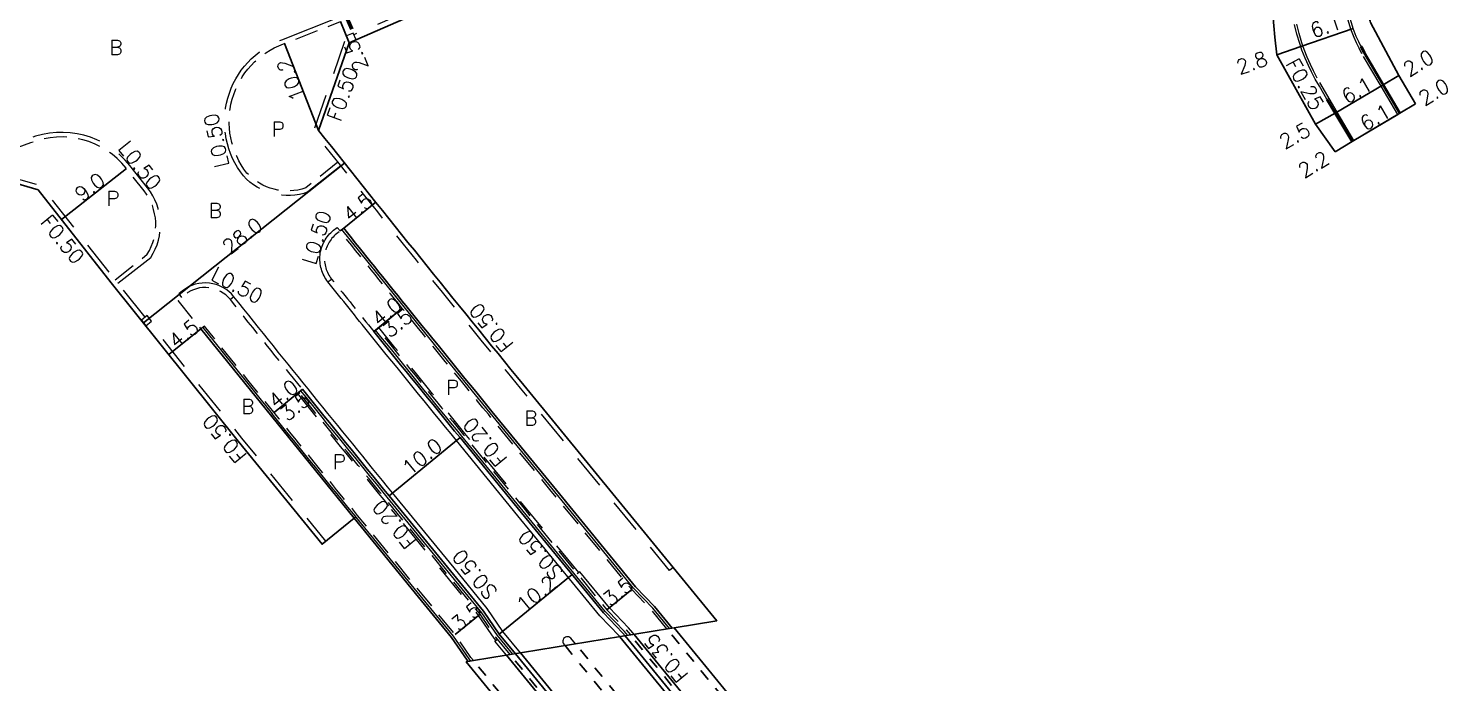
# Model space of a CAD drawing. Header units: metres. Extents: x -3200 to -2400, y -109800 to -109200.
# Drawn here: x -2978 to -2823.3, y -109579.7 to -109508.5 of the extents above; entities that cross this region are included whole.
import ezdxf

# ---------------------------------------------------------------- set-up
doc = ezdxf.new("R2010")
doc.units = ezdxf.units.M
doc.header["$LTSCALE"] = 2.5
for name, pattern in [('2213000', [1.5, 1, -0.5]), ('2227000', [2.5, 2, -0.5]), ('2232000', [2.5, 1.5, -1]), ('2233000', [4, 3, -1]), ('6301000', [1, 0.5, -0.5])]:
    doc.linetypes.add(name, pattern=pattern)
for name, color, linetype, lineweight in [('2101000', 177, 'Continuous', 30), ('2101001', 1, 'Continuous', 30), ('2102000', 191, 'Continuous', 30), ('2213000', 6, '2213000', 9), ('2213001', 209, '6301000', 30), ('2226001', 44, '6301000', 30), ('2227000', 3, '2227000', 50), ('2232000', 4, '2232000', 9), ('2232001', 4, '6301000', 30), ('2233000', 62, '2233000', 9), ('2233301', 63, '6301000', 30), ('6132000', 1, '6132000', 9), ('9201100', 215, 'Continuous', 30), ('9202200', 155, '6301000', 60), ('9203500', 155, 'Continuous', 30), ('9304120', 34, 'Continuous', 30)]:
    doc.layers.add(name, color=color, linetype=linetype, lineweight=lineweight)
for name, color, linetype in [('2226000', 44, '6132000'), ('2233300', 63, '2233000'), ('2235000', 7, 'Continuous'), ('6131000', 26, '613227'), ('9201500', 222, 'Continuous'), ('9202100', 82, 'Continuous')]:
    doc.layers.add(name, color=color, linetype=linetype)
doc.styles.add('Dm_Anotation', font='txt.shx', dxfattribs={"bigfont": 'pscdm.shx'})
doc.linetypes.add('6132000', pattern='A,1e-07,[100,DM.shx,S=0.25,R=0,X=0,Y=0],0.05,[100,DM.shx,S=0.2,R=0,X=0,Y=0],0.05,[100,DM.shx,S=0.15,R=0,X=0,Y=0],0.05,[100,DM.shx,S=0.1,R=0,X=0,Y=0],0.05,[100,DM.shx,S=0.05,R=0,X=0,Y=0],4.8', length=5)
doc.linetypes.add('613227', pattern='A,3.5,[1,dmdr.shx,S=0.15,R=0,X=0,Y=0],0,[1,dmdr.shx,S=0.075,R=0,X=0,Y=0],1.5', length=5)

msp = doc.modelspace()

# ---------------------------------------------------------------- linework, layer by layer
at = {"layer": '2101000'}
for points in [[(-2835.62, -109521.92), (-2837.75, -109518.92), (-2841.96, -109511.37), (-2842.17, -109509.45), (-2842.29, -109508.21), (-2842.37, -109507.35), (-2842.46, -109506.39), (-2842.53, -109505.24), (-2842.62, -109502.66), (-2842.66, -109501.33), (-2842.64, -109500.36), (-2842.6, -109499.5), (-2842.53, -109498.54), (-2842.41, -109497.58), (-2842.34, -109497.08), (-2842.15, -109496.12), (-2841.91, -109495.17), (-2841.68, -109494.34), (-2841.45, -109493.62), (-2841.35, -109493.29), (-2840.66, -109491.43), (-2839.75, -109487.9)], [(-2826.83, -109516.7), (-2828.66, -109513.62), (-2831.75, -109507.83), (-2831.8, -109507.68), (-2832, -109507), (-2832.17, -109506.31), (-2832.32, -109505.6), (-2832.44, -109504.87), (-2832.5, -109504.4), (-2832.57, -109502.32), (-2832.61, -109501.28), (-2832.59, -109500.7), (-2832.57, -109500.09), (-2832.52, -109499.52), (-2832.46, -109498.95), (-2832.44, -109498.82), (-2832.33, -109498.29), (-2832.2, -109497.76), (-2832.04, -109497.2), (-2831.86, -109496.63), (-2831.85, -109496.59), (-2831.25, -109494.98)]]:
    msp.add_lwpolyline(points, dxfattribs=at)
at = {"layer": '2101000', "color": 244, "flags": 128}
for points in [[(-2907.98, -109493.84), (-2907.62, -109494.63), (-2927.96, -109503.48), (-2932.61, -109505.51), (-2943.04, -109510.04)], [(-2930.07, -109577.45), (-2930.19, -109577.3), (-2931.9, -109574.82), (-2935.49, -109570.42), (-2942.52, -109561.84), (-2946, -109564.68), (-2955.15, -109553.44), (-2968.97, -109536.18), (-2976.96, -109526.05), (-2981.91, -109524.63), (-2986.38, -109526.29), (-2997.6, -109530.44), (-3018.13, -109535.96), (-3026.94, -109538.5)]]:
    msp.add_lwpolyline(points, dxfattribs=at)
for points in [[(-2907.62, -109573.77), (-2903, -109573.01), (-2924.01, -109547.36, -0.003738), (-2946.38, -109519.6), (-2943.04, -109510.04)], [(-2912.98, -109574.65), (-2913.25, -109574.31), (-2915.34, -109572.15), (-2924.27, -109561.24), (-2930.97, -109553.06, -0.001555), (-2940.37, -109541.5)], [(-2924.94, -109576.61), (-2926.69, -109574.46), (-2928.4, -109571.98), (-2932.01, -109567.57), (-2938.71, -109559.39, -0.001555), (-2948.15, -109547.79, 0.41397)]]:
    msp.add_lwpolyline(points, format="xyb", dxfattribs=at)
at = {"layer": '2101001'}
msp.add_lwpolyline([(-2835.62, -109521.92), (-2833.76, -109520.81), (-2833.55, -109520.69), (-2828.77, -109517.85), (-2828.55, -109517.72), (-2826.83, -109516.7)], dxfattribs=at)
at = {"layer": '2101001', "flags": 128}
for points in [[(-2883.15, -109611.1), (-2912.98, -109574.65)], [(-2895.11, -109613.06), (-2924.94, -109576.61)]]:
    msp.add_lwpolyline(points, dxfattribs=at)
at = {"layer": '2102000', "color": 244, "flags": 128}
for points in [[(-2936.87, -109538.67, -0.001133), (-2943.65, -109530.24), (-2944.04, -109530.55)], [(-2936.87, -109538.67, 0.001555), (-2927.49, -109550.21), (-2920.79, -109558.39), (-2911.86, -109569.3), (-2909.77, -109571.46), (-2907.85, -109573.81)]]:
    msp.add_lwpolyline(points, format="xyb", dxfattribs=at)
msp.add_lwpolyline([(-2942.32, -109561.69), (-2942.52, -109561.84), (-2959.2, -109541.22)], dxfattribs=at)
at = {"layer": '2213000'}
for points in [[(-2832.82, -109510.41), (-2833.04, -109509.96), (-2833.3, -109509.36), (-2833.64, -109508.48), (-2833.93, -109507.52), (-2834.13, -109506.74), (-2834.29, -109505.96), (-2834.42, -109505.17), (-2834.5, -109504.57), (-2834.54, -109503.15)], [(-2837.32, -109514.79), (-2837.77, -109514.03), (-2838.18, -109513.23), (-2838.52, -109512.51), (-2838.88, -109511.72), (-2839.22, -109510.87), (-2839.36, -109510.47), (-2839.47, -109510.14), (-2839.78, -109509.1), (-2840.03, -109508.07)], [(-2836.5, -109516.18), (-2837.32, -109514.79)]]:
    msp.add_lwpolyline(points, dxfattribs=at)
at = {"layer": '2213000', "color": 244, "flags": 128}
for points in [[(-2944.27, -109523.05), (-2947.79, -109525.86, -0.299842), (-2954.19, -109524.24, -0.511236), (-2950.22, -109510.18), (-2944, -109507.74)], [(-2968.56, -109535.86), (-2965.05, -109533.08, 0.317297), (-2965.41, -109526.17), (-2967.33, -109523.74, 0.33366), (-2977.78, -109520.96), (-2987.21, -109524.46), (-2998.42, -109528.62), (-3004.9, -109530.26), (-3018.92, -109533.91), (-3027.67, -109536.6)], [(-2908.42, -109573.9), (-2910.15, -109571.78), (-2912.25, -109569.62), (-2921.18, -109558.71), (-2927.88, -109550.52, -0.001555), (-2937.26, -109538.99, -0.001133), (-2944.04, -109530.55), (-2944.43, -109530.86, 0.414642), (-2944.97, -109535.78, 0.000766), (-2940.37, -109541.5), (-2939.98, -109541.19, 0.001555), (-2930.58, -109552.74), (-2923.89, -109560.92), (-2914.96, -109571.83), (-2912.86, -109574), (-2912.41, -109574.55)], [(-2925.51, -109576.7), (-2927.08, -109574.78), (-2928.79, -109572.3), (-2932.4, -109567.89), (-2939.1, -109559.71, -0.001555), (-2948.54, -109548.1), (-2948.15, -109547.79, -0.001303), (-2956, -109538.02, 0.41397), (-2960.92, -109537.47), (-2961.7, -109538.09)], [(-2929.5, -109577.35), (-2929.79, -109577), (-2931.5, -109574.52), (-2935.11, -109570.11), (-2942.13, -109561.53, -0.001499), (-2951.26, -109550.3, -0.001251), (-2958.81, -109540.91), (-2959.2, -109541.22), (-2961.7, -109538.09)]]:
    msp.add_lwpolyline(points, format="xyb", dxfattribs=at)
at = {"layer": '2213001', "flags": 128}
for points in [[(-2878.59, -109610.35), (-2908.42, -109573.9)], [(-2882.58, -109611), (-2912.41, -109574.55)], [(-2899.67, -109613.8), (-2929.5, -109577.35)], [(-2895.68, -109613.15), (-2925.51, -109576.7)]]:
    msp.add_lwpolyline(points, dxfattribs=at)
at = {"layer": '2226000', "color": 244, "flags": 128}
msp.add_lwpolyline([(-2918.39, -109575.53), (-2918.89, -109574.92, 1), (-2919.66, -109575.56), (-2919.53, -109575.72)], format="xyb", dxfattribs=at)
at = {"layer": '2226001', "flags": 128}
for points in [[(-2919.53, -109575.72), (-2889.7, -109612.17)], [(-2888.56, -109611.98), (-2918.39, -109575.53)]]:
    msp.add_lwpolyline(points, dxfattribs=at)
at = {"layer": '2227000'}
for points in [[(-2828.55, -109517.72), (-2830.38, -109514.64), (-2832.46, -109511.12), (-2832.75, -109510.54), (-2832.82, -109510.41)], [(-2833.76, -109520.81), (-2835.59, -109517.72), (-2836.5, -109516.18)]]:
    msp.add_lwpolyline(points, dxfattribs=at)
at = {"layer": '2232000', "color": 244, "flags": 128}
for points in [[(-2907.87, -109494.08), (-2942.53, -109509.17)], [(-2965.3, -109539.93), (-2968.56, -109535.86), (-2976.63, -109525.63), (-2982.14, -109524.05)], [(-2946, -109564.68), (-2945.6, -109564.35), (-2954.74, -109553.12), (-2964.8, -109540.56)]]:
    msp.add_lwpolyline(points, dxfattribs=at)
at = {"layer": '2232000'}
for points in [[(-2828.77, -109517.85), (-2830.59, -109514.77), (-2832.68, -109511.24), (-2832.98, -109510.65), (-2833.26, -109510.06), (-2833.53, -109509.46), (-2833.88, -109508.56), (-2834.18, -109507.59)], [(-2833.55, -109520.69), (-2835.37, -109517.59), (-2837.55, -109513.91), (-2837.95, -109513.12), (-2838.3, -109512.4), (-2838.65, -109511.62), (-2838.98, -109510.78), (-2839.12, -109510.38), (-2839.23, -109510.06), (-2839.53, -109509.04), (-2839.79, -109508.02)], [(-2828.77, -109517.85), (-2828.55, -109517.72)], [(-2833.55, -109520.69), (-2833.76, -109520.81)]]:
    msp.add_lwpolyline(points, dxfattribs=at)
at = {"layer": '2232000', "color": 244, "flags": 128}
for points in [[(-2907.76, -109567.21), (-2908.14, -109567.52), (-2924.39, -109547.67, -0.003767), (-2946.94, -109519.7), (-2943.51, -109509.88)], [(-2918.03, -109567.76), (-2923.73, -109560.8), (-2930.43, -109552.61, -0.001555), (-2939.82, -109541.06), (-2939.98, -109541.19)], [(-2927.05, -109575.14), (-2927.24, -109574.9), (-2928.95, -109572.42), (-2932.55, -109568.02), (-2939.25, -109559.83, -0.001555), (-2948.69, -109548.23), (-2948.54, -109548.1)]]:
    msp.add_lwpolyline(points, format="xyb", dxfattribs=at)
at = {"layer": '2232000', "color": 244, "linetype": 'Continuous', "flags": 128}
for points in [[(-2912.01, -109574.49), (-2912.14, -109574.33), (-2912.6, -109573.76), (-2914.69, -109571.6), (-2917.92, -109567.67), (-2918.19, -109567.89)], [(-2925.91, -109576.77), (-2927.16, -109575.23), (-2926.89, -109575.01)]]:
    msp.add_lwpolyline(points, dxfattribs=at)
at = {"layer": '2232001', "linetype": 'Continuous', "flags": 128}
for points in [[(-2893.15, -109597.53), (-2912.01, -109574.49)], [(-2905.99, -109601.1), (-2925.91, -109576.77)]]:
    msp.add_lwpolyline(points, dxfattribs=at)
at = {"layer": '2233000', "color": 244, "flags": 128}
for points in [[(-2943.96, -109523.44), (-2947.54, -109526.3, -0.304244), (-2954.57, -109524.56, -0.511457), (-2950.4, -109509.72), (-2944.19, -109507.27)], [(-2968.25, -109536.25), (-2964.67, -109533.42, 0.321003), (-2965.02, -109525.86), (-2966.94, -109523.43, 0.333441), (-2977.97, -109520.5), (-2998.57, -109528.14), (-3005.02, -109529.77), (-3019.06, -109533.43), (-3027.83, -109536.12)], [(-2945.36, -109536.1, -0.414642), (-2944.75, -109530.47), (-2944.36, -109530.16), (-2944.04, -109530.55)], [(-2955.61, -109537.71, 0.41397), (-2961.23, -109537.08), (-2961.62, -109537.39), (-2961.31, -109537.78)]]:
    msp.add_lwpolyline(points, format="xyb", dxfattribs=at)
at = {"layer": '2233300', "color": 244, "linetype": 'Continuous', "flags": 128}
for points in [[(-2913.55, -109574.74), (-2913.62, -109574.65), (-2915.72, -109572.48), (-2924.66, -109561.56), (-2931.36, -109553.37, -0.001555), (-2940.76, -109541.82, -0.00074), (-2945.36, -109536.1), (-2944.97, -109535.78)], [(-2924.37, -109576.51), (-2926.29, -109574.16), (-2928, -109571.68), (-2931.62, -109567.26), (-2938.32, -109559.07, -0.002858), (-2955.61, -109537.71), (-2956, -109538.02)]]:
    msp.add_lwpolyline(points, format="xyb", dxfattribs=at)
at = {"layer": '2233301', "linetype": 'Continuous', "flags": 128}
for points in [[(-2897.87, -109593.9), (-2913.55, -109574.74)], [(-2905.08, -109600.09), (-2924.37, -109576.51)]]:
    msp.add_lwpolyline(points, dxfattribs=at)
at = {"layer": '2235000', "color": 244, "linetype": 'Continuous', "flags": 128}
msp.add_lwpolyline([(-2943.34, -109509.31), (-2943.04, -109510.04), (-2942.3, -109509.73), (-2942.61, -109508.99)], close=True, dxfattribs=at)
at = {"layer": '2235000', "color": 244, "flags": 128}
msp.add_lwpolyline([(-2965.2, -109540.88), (-2964.58, -109540.38), (-2965.08, -109539.76), (-2965.7, -109540.26)], close=True, dxfattribs=at)
at = {"layer": '6131000', "color": 244, "flags": 128}
msp.add_lwpolyline([(-2908.13, -109573.85), (-2909.96, -109571.62), (-2912.05, -109569.46), (-2920.98, -109558.55), (-2927.68, -109550.37), (-2933.61, -109543.09), (-2937.05, -109538.82)], dxfattribs=at)
for points in [[(-2912.69, -109574.6), (-2913.05, -109574.16), (-2915.14, -109572), (-2924.08, -109561.08), (-2930.78, -109552.9, -0.001555), (-2940.17, -109541.34, -0.001555)], [(-2925.23, -109576.65), (-2926.9, -109574.61), (-2928.6, -109572.13), (-2932.21, -109567.73), (-2938.9, -109559.55, -0.001555), (-2948.34, -109547.94, -0.001555)], [(-2929.78, -109577.4), (-2929.97, -109577.17), (-2931.69, -109574.68), (-2935.3, -109570.27), (-2942, -109562.08, -0.001555), (-2951.45, -109550.46, -0.001555)]]:
    msp.add_lwpolyline(points, format="xyb", dxfattribs=at)
at = {"layer": '6132000', "color": 244, "flags": 128}
for points in [[(-2937.05, -109538.82), (-2943.85, -109530.39)], [(-2959.01, -109541.06), (-2951.45, -109550.46)]]:
    msp.add_lwpolyline(points, dxfattribs=at)
at = {"layer": '9201100', "color": 244, "flags": 128}
for points in [[(-2943.04, -109510.04), (-2944, -109507.74)], [(-2946.38, -109519.6), (-2950.1, -109510.13)], [(-2967.33, -109523.74), (-2974.39, -109529.31)], [(-2940.37, -109541.5), (-2937.27, -109538.97)], [(-2937.27, -109538.97), (-2939.98, -109541.19)], [(-2951.24, -109550.32), (-2948.15, -109547.79)], [(-2951.24, -109550.32), (-2948.54, -109548.1)], [(-2938.71, -109559.39), (-2930.97, -109553.06)], [(-2914.96, -109571.83), (-2912.25, -109569.62)], [(-2931.5, -109574.52), (-2928.79, -109572.3)]]:
    msp.add_lwpolyline(points, dxfattribs=at)
at = {"layer": '9201100'}
for points in [[(-2833.64, -109508.48), (-2839.36, -109510.47)], [(-2839.36, -109510.47), (-2841.96, -109511.37)], [(-2828.66, -109513.62), (-2830.38, -109514.64)], [(-2830.38, -109514.64), (-2835.59, -109517.72)], [(-2826.83, -109516.7), (-2828.55, -109517.72)], [(-2835.59, -109517.72), (-2837.75, -109518.92)], [(-2828.55, -109517.72), (-2833.76, -109520.81)], [(-2833.76, -109520.81), (-2835.62, -109521.92)]]:
    msp.add_lwpolyline(points, dxfattribs=at)
at = {"layer": '9201100', "color": 244}
for points in [[(-2965.45, -109540.57), (-2943.55, -109523.15)], [(-2943.65, -109530.24), (-2940.14, -109527.42)], [(-2959.2, -109541.22), (-2962.69, -109544.01)], [(-2926.69, -109574.46), (-2918.76, -109567.97)]]:
    msp.add_lwpolyline(points, dxfattribs=at)
at = {"layer": '9202200', "color": 244, "flags": 128}
msp.add_lwpolyline([(-2943.26, -109507.42), (-2942.53, -109509.17)], dxfattribs=at)
at = {"layer": '9304120', "linetype": 'Continuous', "flags": 128}
msp.add_lwpolyline([(-2900.46, -109613.93), (-2930.29, -109577.48), (-2929.5, -109577.35), (-2908.13, -109573.85), (-2907.62, -109573.77), (-2877.79, -109610.22)], close=True, dxfattribs=at)

# ---------------------------------------------------------------- texts
at = {"layer": '9201500', "style": 'Dm_Anotation'}
for s, rotation, p in [('6.1', 19.136, (-2837.99, -109509.56)), ('2.8', 19.136, (-2846.04, -109513.55)), ('2.0', 30.7229, (-2827.58, -109513.82)), ('6.1', 30.5814, (-2834.31, -109516.79)), ('2.0', 30.7229, (-2825.9, -109516.97)), ('6.1', 30.7229, (-2832.31, -109519.74)), ('2.5', 29.0269, (-2841.12, -109521.7)), ('2.2', 30.7229, (-2839.02, -109524.86))]:
    msp.add_text(s, height=1.6, rotation=rotation, dxfattribs=at).set_placement(p)
at = {"layer": '9201500', "color": 244, "style": 'Dm_Anotation'}
for s, rotation, p in [('2.5', 112.5819, (-2940.91, -109512.74)), ('10.2', 110.9985, (-2947.81, -109516.03)), ('9.0', 38.2646, (-2972.16, -109527.45)), ('4.5', 38.6831, (-2942.94, -109529.68)), ('28.0', 38.1654, (-2956.08, -109533.18)), ('4.0', 39.4025, (-2939.77, -109541.05)), ('4.5', 38.6801, (-2961.92, -109543.45)), ('3.5', 39.4025, (-2938.61, -109542.3)), ('4.0', 39.4025, (-2951.05, -109549.99)), ('3.5', 39.4025, (-2949.78, -109551.38)), ('10.0', 39.4025, (-2936.43, -109557.28)), ('10.2', 39.4025, (-2923.99, -109572.19)), ('3.5', 39.4025, (-2914.58, -109571.56)), ('3.5', 39.4025, (-2931.12, -109574.24))]:
    msp.add_text(s, height=1.6, rotation=rotation, dxfattribs=at).set_placement(p)
at = {"layer": '9202100', "style": 'Dm_Anotation'}
msp.add_text('B', height=1.6, dxfattribs=at).set_placement((-2969.18, -109511.36))
at = {"layer": '9202100', "color": 244, "style": 'Dm_Anotation'}
for s, p in [('P', (-2951.5, -109520.25)), ('P', (-2969.51, -109527.81)), ('B', (-2958.35, -109529.13)), ('P', (-2932.5, -109548.39)), ('B', (-2954.82, -109550.48)), ('B', (-2923.98, -109551.75)), ('P', (-2944.84, -109556.51))]:
    msp.add_text(s, height=1.6, dxfattribs=at).set_placement(p)
at = {"layer": '9203500', "style": 'Dm_Anotation'}
msp.add_text('F0.25', height=1.6, rotation=299.1884, dxfattribs=at).set_placement((-2841.06, -109512.33))
at = {"layer": '9203500', "color": 244, "style": 'Dm_Anotation'}
for s, rotation, p in [('F0.50', 70.6054, (-2944, -109518.73)), ('L0.50', 102.4223, (-2956.1, -109523.44)), ('L0.50', 308.1597, (-2968.32, -109521.55)), ('F0.50', 308.6994, (-2976.79, -109529.62)), ('L0.50', 72.5419, (-2946.72, -109534.35)), ('L0.50', 332.1586, (-2958.27, -109535.78)), ('F0.50', 129.4333, (-2925.06, -109542.89)), ('F0.50', 129.4333, (-2954.11, -109554.98)), ('F0.20', 129.4333, (-2925.74, -109555.35)), ('F0.20', 129.4333, (-2935.6, -109564.32)), ('S0.50', 129.4333, (-2919.65, -109567.7)), ('S0.50', 129.4333, (-2926.81, -109569.83)), ('F0.35', 129.4333, (-2906, -109578.88))]:
    msp.add_text(s, height=1.6, rotation=rotation, dxfattribs=at).set_placement(p)

doc.saveas('drawing.dxf')
